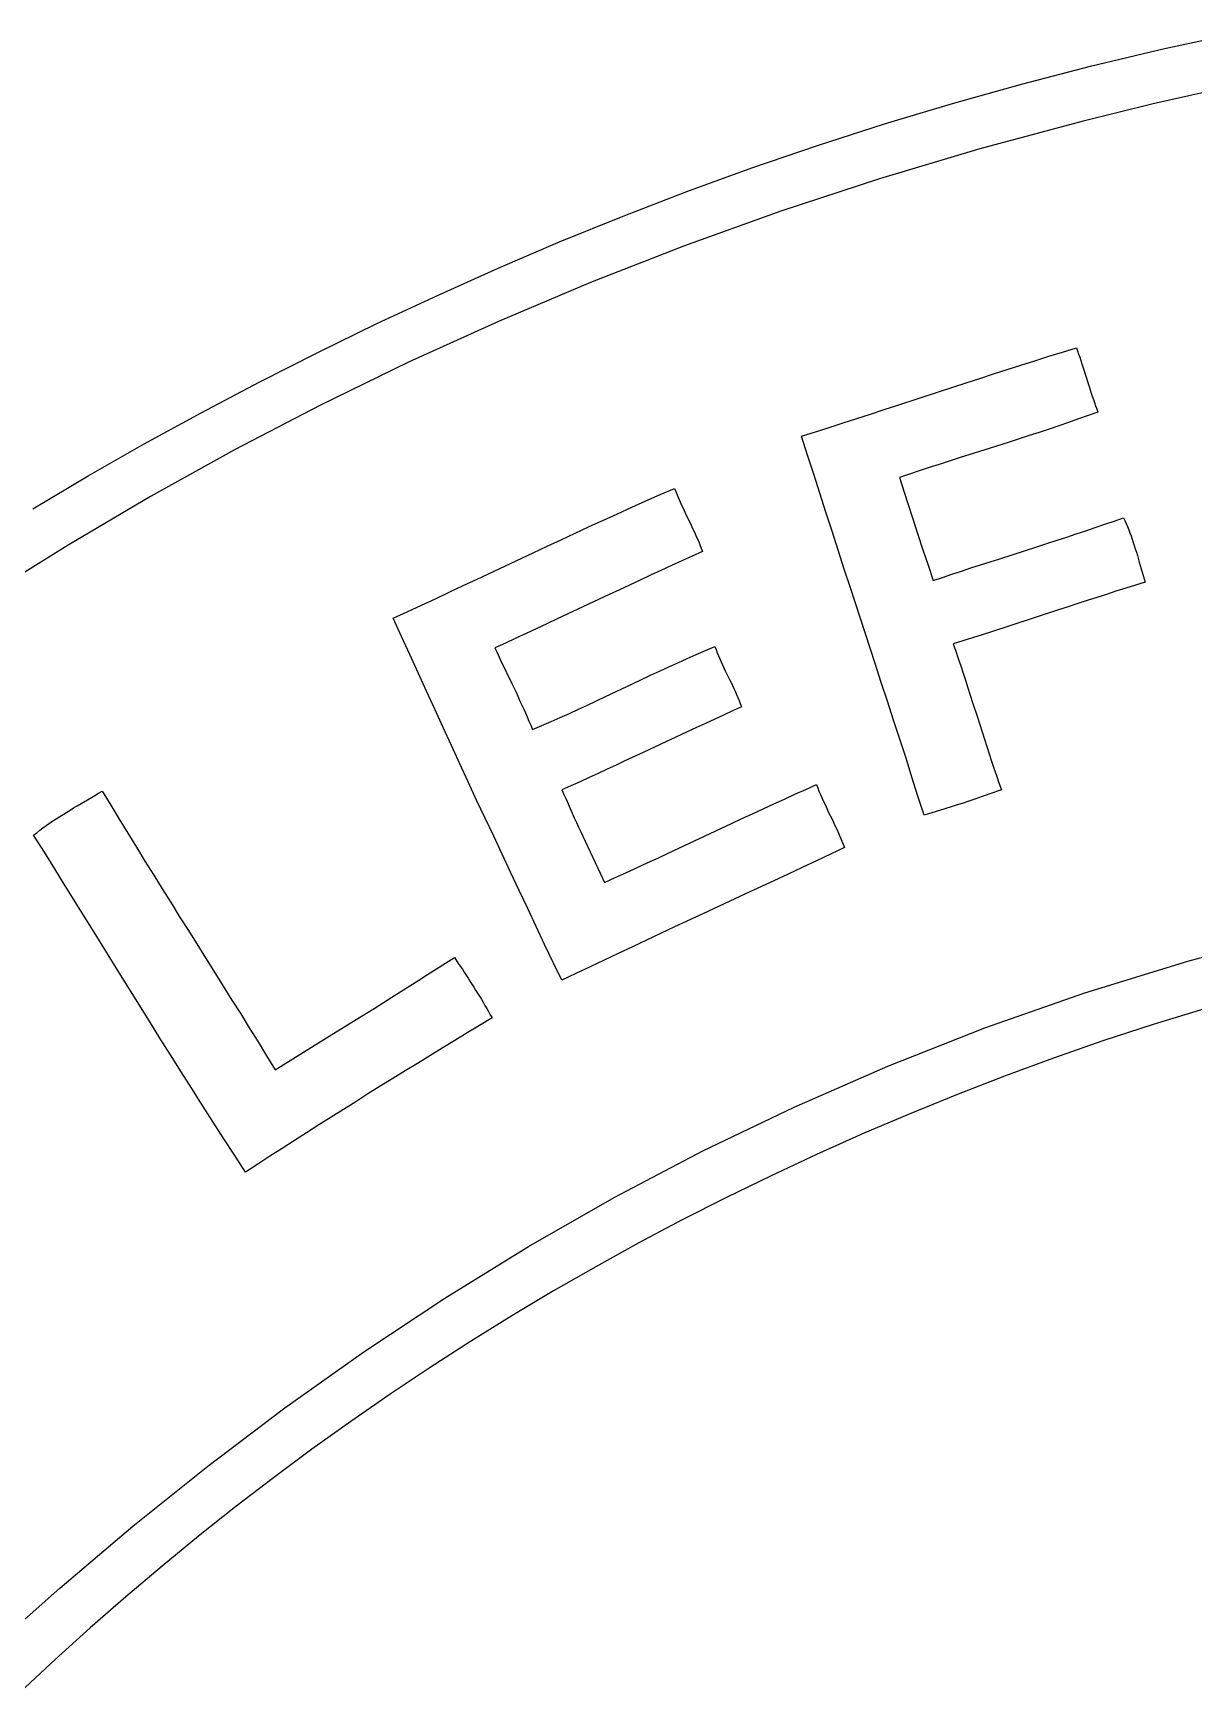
# Model space of a CAD drawing. Header units: metres. Extents: x -185 to 1201, y -340 to 309.
# Drawn here: x 885.33 to 890.21, y 74.2 to 81.18 of the extents above; entities that cross this region are included whole.
import ezdxf

# ---------------------------------------------------------------- set-up
doc = ezdxf.new("R2010")
doc.units = ezdxf.units.M

msp = doc.modelspace()

# ---------------------------------------------------------------- linework, layer by layer
for p, q in [((890.082, 81.1141), (890.387, 81.1804)), ((889.781, 81.0426), (890.082, 81.1141)), ((889.486, 80.9662), (889.781, 81.0426)), ((889.195, 80.8848), (889.486, 80.9662)), ((890.341, 80.9508), (890.19, 80.9174)), ((888.909, 80.7988), (889.195, 80.8848)), ((890.04, 80.8829), (889.892, 80.8473)), ((890.19, 80.9174), (890.04, 80.8829)), ((888.628, 80.7083), (888.909, 80.7988)), ((889.745, 80.8107), (889.311, 80.6938)), ((889.892, 80.8473), (889.745, 80.8107)), ((888.351, 80.6133), (888.628, 80.7083)), ((889.311, 80.6938), (888.888, 80.5673)), ((888.078, 80.514), (888.351, 80.6133)), ((888.888, 80.5673), (888.474, 80.4312)), ((887.81, 80.4107), (888.078, 80.514)), ((887.545, 80.3034), (887.81, 80.4107)), ((888.474, 80.4312), (888.069, 80.2859)), ((887.285, 80.1922), (887.545, 80.3034)), ((888.069, 80.2859), (887.673, 80.1315)), ((887.029, 80.0774), (887.285, 80.1922)), ((887.673, 80.1315), (887.286, 79.9682)), ((886.775, 79.9589), (887.029, 80.0774)), ((886.526, 79.8372), (886.775, 79.9589)), ((887.286, 79.9682), (886.908, 79.7964)), ((886.279, 79.7122), (886.526, 79.8372)), ((889.542, 79.8028), (889.6, 79.8211)), ((889.6, 79.8211), (889.658, 79.8392)), ((889.658, 79.8392), (889.717, 79.8572)), ((889.717, 79.8572), (889.721, 79.8439)), ((889.721, 79.8439), (889.726, 79.8305)), ((889.726, 79.8305), (889.731, 79.817)), ((889.731, 79.817), (889.735, 79.8035)), ((886.908, 79.7964), (886.538, 79.6161)), ((889.31, 79.7285), (889.368, 79.7472)), ((889.368, 79.7472), (889.426, 79.7658)), ((889.426, 79.7658), (889.483, 79.7843)), ((889.483, 79.7843), (889.542, 79.8028)), ((889.735, 79.8035), (889.739, 79.7898)), ((889.739, 79.7898), (889.744, 79.7762)), ((889.744, 79.7762), (889.77, 79.6939)), ((886.036, 79.584), (886.279, 79.7122)), ((889.137, 79.6721), (889.253, 79.7098)), ((889.253, 79.7098), (889.31, 79.7285)), ((889.77, 79.6939), (889.774, 79.6802)), ((889.774, 79.6802), (889.779, 79.6666)), ((886.538, 79.6161), (886.176, 79.4277)), ((888.908, 79.5968), (888.965, 79.6156)), ((888.965, 79.6156), (889.137, 79.6721)), ((889.779, 79.6666), (889.783, 79.6531)), ((889.783, 79.6531), (889.788, 79.6396)), ((889.788, 79.6396), (889.793, 79.6263)), ((889.793, 79.6263), (889.797, 79.613)), ((889.797, 79.613), (889.802, 79.5998)), ((885.796, 79.4526), (886.036, 79.584)), ((888.677, 79.5223), (888.735, 79.5408)), ((888.735, 79.5408), (888.793, 79.5594)), ((888.793, 79.5594), (888.85, 79.5781)), ((888.85, 79.5781), (888.908, 79.5968)), ((889.684, 79.5432), (889.643, 79.529)), ((889.725, 79.5575), (889.684, 79.5432)), ((889.766, 79.572), (889.725, 79.5575)), ((889.807, 79.5868), (889.766, 79.572)), ((889.802, 79.5998), (889.807, 79.5868)), ((888.561, 79.4856), (888.619, 79.5039)), ((888.586, 79.4053), (888.561, 79.4856)), ((888.619, 79.5039), (888.677, 79.5223)), ((889.476, 79.474), (889.434, 79.4604)), ((889.518, 79.4875), (889.476, 79.474)), ((889.56, 79.5012), (889.518, 79.4875)), ((889.602, 79.5151), (889.56, 79.5012)), ((889.643, 79.529), (889.602, 79.5151)), ((885.56, 79.3179), (885.796, 79.4526)), ((886.176, 79.4277), (885.823, 79.2314)), ((888.612, 79.3251), (888.586, 79.4053)), ((889.35, 79.4336), (889.224, 79.3934)), ((889.434, 79.4604), (889.35, 79.4336)), ((889.056, 79.339), (889.014, 79.3251)), ((889.098, 79.3528), (889.056, 79.339)), ((889.14, 79.3664), (889.098, 79.3528)), ((889.182, 79.3799), (889.14, 79.3664)), ((889.224, 79.3934), (889.182, 79.3799)), ((885.327, 79.18), (885.56, 79.3179)), ((887.966, 79.2392), (888.027, 79.2655)), ((888.027, 79.2655), (888.032, 79.2518)), ((888.637, 79.2451), (888.612, 79.3251)), ((889.014, 79.3251), (888.973, 79.3111)), ((888.973, 79.3111), (888.993, 79.2459)), ((885.823, 79.2314), (885.476, 79.0273)), ((887.847, 79.1859), (887.906, 79.2127)), ((887.906, 79.2127), (887.966, 79.2392)), ((888.032, 79.2518), (888.038, 79.2382)), ((888.038, 79.2382), (888.043, 79.2247)), ((888.043, 79.2247), (888.049, 79.2114)), ((888.049, 79.2114), (888.055, 79.1982)), ((888.055, 79.1982), (888.061, 79.1851)), ((888.663, 79.1652), (888.637, 79.2451)), ((888.993, 79.2459), (889.007, 79.2024)), ((889.007, 79.2024), (889.029, 79.1372)), ((887.668, 79.1046), (887.727, 79.1319)), ((887.727, 79.1319), (887.787, 79.159)), ((887.787, 79.159), (887.847, 79.1859)), ((888.061, 79.1851), (888.067, 79.172)), ((888.067, 79.172), (888.073, 79.159)), ((888.073, 79.159), (888.092, 79.1201)), ((888.092, 79.1201), (888.104, 79.0942)), ((888.689, 79.0855), (888.663, 79.1652)), ((889.029, 79.1372), (889.05, 79.0721)), ((889.836, 79.1145), (889.876, 79.1283)), ((889.876, 79.1283), (889.915, 79.1423)), ((889.915, 79.1423), (889.921, 79.13)), ((889.921, 79.13), (889.926, 79.1175)), ((887.491, 79.0222), (887.55, 79.0498)), ((887.55, 79.0498), (887.609, 79.0773)), ((887.609, 79.0773), (887.668, 79.1046)), ((888.104, 79.0942), (888.11, 79.0811)), ((888.11, 79.0811), (888.116, 79.068)), ((888.116, 79.068), (888.122, 79.0548)), ((888.122, 79.0548), (888.128, 79.0415)), ((888.714, 79.0058), (888.689, 79.0855)), ((889.05, 79.0721), (889.071, 79.0072)), ((889.636, 79.0477), (889.676, 79.0609)), ((889.676, 79.0609), (889.716, 79.0741)), ((889.716, 79.0741), (889.756, 79.0874)), ((889.756, 79.0874), (889.796, 79.1009)), ((889.796, 79.1009), (889.836, 79.1145)), ((889.926, 79.1175), (889.932, 79.1048)), ((889.932, 79.1048), (889.937, 79.0919)), ((889.937, 79.0919), (889.942, 79.0788)), ((889.942, 79.0788), (889.947, 79.0656)), ((889.947, 79.0656), (889.951, 79.0521)), ((889.951, 79.0521), (889.956, 79.0386)), ((885.476, 79.0273), (885.138, 78.8158)), ((887.197, 78.884), (887.432, 78.9946)), ((887.432, 78.9946), (887.491, 79.0222)), ((888.1, 78.9808), (888.057, 78.9608)), ((888.144, 79.0007), (888.1, 78.9808)), ((888.128, 79.0415), (888.133, 79.028)), ((888.133, 79.028), (888.139, 79.0144)), ((888.139, 79.0144), (888.144, 79.0007)), ((888.74, 78.9262), (888.714, 79.0058)), ((889.071, 79.0072), (889.093, 78.9424)), ((889.394, 78.9699), (889.555, 79.0216)), ((889.555, 79.0216), (889.596, 79.0347)), ((889.596, 79.0347), (889.636, 79.0477)), ((889.956, 79.0386), (889.96, 79.0249)), ((889.96, 79.0249), (889.964, 79.0111)), ((889.964, 79.0111), (889.969, 78.9972)), ((889.969, 78.9972), (889.973, 78.9832)), ((889.973, 78.9832), (889.981, 78.9551)), ((887.969, 78.9206), (887.926, 78.9003)), ((888.013, 78.9407), (887.969, 78.9206)), ((888.057, 78.9608), (888.013, 78.9407)), ((888.766, 78.8467), (888.74, 78.9262)), ((889.093, 78.9424), (889.114, 78.8779)), ((889.193, 78.9046), (889.233, 78.9178)), ((889.233, 78.9178), (889.273, 78.9309)), ((889.273, 78.9309), (889.313, 78.944)), ((889.313, 78.944), (889.354, 78.9569)), ((889.354, 78.9569), (889.394, 78.9699)), ((889.981, 78.9551), (889.993, 78.9127)), ((889.993, 78.9127), (890.001, 78.8845)), ((887.079, 78.8289), (887.138, 78.8564)), ((887.138, 78.8564), (887.197, 78.884)), ((887.882, 78.8801), (887.795, 78.8393)), ((887.926, 78.9003), (887.882, 78.8801)), ((888.87, 78.529), (888.766, 78.8467)), ((889.114, 78.8779), (889.154, 78.8913)), ((889.154, 78.8913), (889.193, 78.9046)), ((889.924, 78.8453), (889.883, 78.8326)), ((889.965, 78.8579), (889.924, 78.8453)), ((890.006, 78.8704), (889.965, 78.8579)), ((890.001, 78.8845), (890.006, 78.8704)), ((886.902, 78.7469), (886.962, 78.7741)), ((886.962, 78.7741), (887.021, 78.8014)), ((887.021, 78.8014), (887.079, 78.8289)), ((887.751, 78.8189), (887.533, 78.7166)), ((887.795, 78.8393), (887.751, 78.8189)), ((889.722, 78.7809), (889.682, 78.7678)), ((889.762, 78.7939), (889.722, 78.7809)), ((889.803, 78.8069), (889.762, 78.7939)), ((889.843, 78.8198), (889.803, 78.8069)), ((889.883, 78.8326), (889.843, 78.8198)), ((886.843, 78.7199), (886.902, 78.7469)), ((886.878, 78.643), (886.843, 78.7199)), ((887.533, 78.7166), (887.49, 78.6962)), ((889.642, 78.7547), (889.441, 78.6889)), ((889.682, 78.7678), (889.642, 78.7547)), ((886.913, 78.5662), (886.878, 78.643)), ((887.359, 78.6351), (887.315, 78.6149)), ((887.403, 78.6554), (887.359, 78.6351)), ((887.49, 78.6962), (887.403, 78.6554)), ((889.28, 78.6368), (889.239, 78.624)), ((889.32, 78.6497), (889.28, 78.6368)), ((889.36, 78.6627), (889.32, 78.6497)), ((889.441, 78.6889), (889.36, 78.6627)), ((886.948, 78.4895), (886.913, 78.5662)), ((887.315, 78.6149), (887.271, 78.5948)), ((887.271, 78.5948), (887.279, 78.5777)), ((887.279, 78.5777), (887.295, 78.5437)), ((888.079, 78.5496), (888.117, 78.5667)), ((888.117, 78.5667), (888.156, 78.5837)), ((888.156, 78.5837), (888.196, 78.6004)), ((888.196, 78.6004), (888.201, 78.5872)), ((888.201, 78.5872), (888.206, 78.5742)), ((888.206, 78.5742), (888.211, 78.5614)), ((888.211, 78.5614), (888.217, 78.5487)), ((889.239, 78.624), (889.199, 78.6112)), ((889.199, 78.6112), (889.209, 78.5808)), ((889.209, 78.5808), (889.22, 78.5503)), ((887.295, 78.5437), (887.344, 78.442)), ((887.925, 78.4793), (887.963, 78.4971)), ((887.963, 78.4971), (888.002, 78.5147)), ((888.002, 78.5147), (888.04, 78.5322)), ((888.04, 78.5322), (888.079, 78.5496)), ((888.217, 78.5487), (888.223, 78.5361)), ((888.223, 78.5361), (888.228, 78.5236)), ((888.228, 78.5236), (888.234, 78.5112)), ((888.234, 78.5112), (888.24, 78.4988)), ((888.24, 78.4988), (888.258, 78.4618)), ((888.896, 78.4495), (888.87, 78.529)), ((889.22, 78.5503), (889.23, 78.5197)), ((889.23, 78.5197), (889.24, 78.489)), ((886.983, 78.4129), (886.948, 78.4895)), ((887.344, 78.442), (887.36, 78.408)), ((887.736, 78.39), (887.85, 78.4436)), ((887.85, 78.4436), (887.887, 78.4615)), ((887.887, 78.4615), (887.925, 78.4793)), ((888.258, 78.4618), (888.264, 78.4495)), ((888.264, 78.4495), (888.27, 78.437)), ((888.27, 78.437), (888.276, 78.4245)), ((888.276, 78.4245), (888.282, 78.412)), ((888.922, 78.37), (888.896, 78.4495)), ((889.24, 78.489), (889.25, 78.4582)), ((889.25, 78.4582), (889.26, 78.4273)), ((889.26, 78.4273), (889.28, 78.3655)), ((887.018, 78.3364), (886.983, 78.4129)), ((887.36, 78.408), (887.367, 78.3909)), ((887.367, 78.3909), (887.375, 78.3737)), ((887.375, 78.3737), (887.383, 78.3565)), ((887.383, 78.3565), (887.391, 78.3392)), ((887.622, 78.3368), (887.66, 78.3544)), ((887.66, 78.3544), (887.698, 78.3721)), ((887.698, 78.3721), (887.736, 78.39)), ((888.282, 78.412), (888.287, 78.3992)), ((888.287, 78.3992), (888.293, 78.3864)), ((888.293, 78.3864), (888.298, 78.3734)), ((888.298, 78.3734), (888.303, 78.3602)), ((888.303, 78.3602), (888.308, 78.3469)), ((888.948, 78.2905), (888.922, 78.37)), ((889.28, 78.3655), (889.3, 78.3036)), ((887.053, 78.2599), (887.018, 78.3364)), ((887.391, 78.3392), (887.399, 78.3219)), ((887.399, 78.3219), (887.407, 78.3044)), ((887.407, 78.3044), (887.414, 78.2868)), ((887.414, 78.2868), (887.422, 78.2692)), ((887.468, 78.268), (887.507, 78.2849)), ((887.507, 78.2849), (887.546, 78.302)), ((887.546, 78.302), (887.584, 78.3193)), ((887.584, 78.3193), (887.622, 78.3368)), ((888.232, 78.3121), (888.157, 78.2771)), ((888.27, 78.3295), (888.232, 78.3121)), ((888.308, 78.3469), (888.27, 78.3295)), ((888.974, 78.2108), (888.948, 78.2905)), ((889.3, 78.3036), (889.33, 78.2109)), ((887.088, 78.1835), (887.053, 78.2599)), ((887.422, 78.2692), (887.429, 78.2514)), ((887.429, 78.2514), (887.468, 78.268)), ((888.119, 78.2595), (887.969, 78.1892)), ((888.157, 78.2771), (888.119, 78.2595)), ((887.124, 78.1072), (887.088, 78.1835)), ((887.894, 78.154), (887.818, 78.1189)), ((887.969, 78.1892), (887.894, 78.154)), ((889, 78.1311), (888.974, 78.2108)), ((889.33, 78.2109), (889.34, 78.1801)), ((889.34, 78.1801), (889.35, 78.1494)), ((889.35, 78.1494), (889.36, 78.1187)), ((887.159, 78.0309), (887.124, 78.1072)), ((887.743, 78.0839), (887.705, 78.0665)), ((887.781, 78.1014), (887.743, 78.0839)), ((887.818, 78.1189), (887.781, 78.1014)), ((889.025, 78.0512), (889, 78.1311)), ((889.36, 78.1187), (889.37, 78.0882)), ((889.37, 78.0882), (889.38, 78.0578)), ((887.194, 77.9548), (887.159, 78.0309)), ((887.591, 78.0146), (887.553, 77.9974)), ((887.629, 78.0318), (887.591, 78.0146)), ((887.667, 78.0491), (887.629, 78.0318)), ((887.705, 78.0665), (887.667, 78.0491)), ((888.578, 77.9993), (888.624, 78.0195)), ((888.624, 78.0195), (888.629, 78.0056)), ((888.629, 78.0056), (888.634, 77.9918)), ((889.05, 77.9712), (889.025, 78.0512)), ((889.38, 78.0578), (889.39, 78.0275)), ((889.39, 78.0275), (889.401, 77.9974)), ((885.514, 77.9301), (885.574, 77.9653)), ((885.574, 77.9653), (885.589, 77.9742)), ((885.589, 77.9742), (885.604, 77.9832)), ((885.604, 77.9832), (885.619, 77.9922)), ((885.619, 77.9922), (885.655, 77.933)), ((887.23, 77.8786), (887.194, 77.9548)), ((887.553, 77.9974), (887.561, 77.9776)), ((887.561, 77.9776), (887.57, 77.9578)), ((887.57, 77.9578), (887.579, 77.9381)), ((887.579, 77.9381), (887.587, 77.9185)), ((888.399, 77.9177), (888.444, 77.9383)), ((888.444, 77.9383), (888.489, 77.9587)), ((888.489, 77.9587), (888.533, 77.9791)), ((888.533, 77.9791), (888.578, 77.9993)), ((888.634, 77.9918), (888.64, 77.9783)), ((888.64, 77.9783), (888.646, 77.9649)), ((888.646, 77.9649), (888.652, 77.9516)), ((888.652, 77.9516), (888.658, 77.9384)), ((888.658, 77.9384), (888.664, 77.9254)), ((889.076, 77.8911), (889.05, 77.9712)), ((889.24, 77.9421), (889.207, 77.9316)), ((889.256, 77.9474), (889.24, 77.9421)), ((889.272, 77.9528), (889.256, 77.9474)), ((889.289, 77.9582), (889.272, 77.9528)), ((889.305, 77.9636), (889.289, 77.9582)), ((889.321, 77.9691), (889.305, 77.9636)), ((889.337, 77.9747), (889.321, 77.9691)), ((889.353, 77.9803), (889.337, 77.9747)), ((889.369, 77.9859), (889.353, 77.9803)), ((889.385, 77.9916), (889.369, 77.9859)), ((889.401, 77.9974), (889.385, 77.9916)), ((885.398, 77.8573), (885.412, 77.8668)), ((885.412, 77.8668), (885.426, 77.8762)), ((885.426, 77.8762), (885.441, 77.8854)), ((885.441, 77.8854), (885.455, 77.8945)), ((885.455, 77.8945), (885.47, 77.9035)), ((885.47, 77.9035), (885.484, 77.9125)), ((885.484, 77.9125), (885.499, 77.9213)), ((885.499, 77.9213), (885.514, 77.9301)), ((885.655, 77.933), (885.691, 77.874)), ((885.691, 77.874), (885.727, 77.8151)), ((887.266, 77.8026), (887.23, 77.8786)), ((887.587, 77.9185), (887.596, 77.8989)), ((887.596, 77.8989), (887.605, 77.8793)), ((887.605, 77.8793), (887.614, 77.8598)), ((888.266, 77.8559), (888.31, 77.8765)), ((888.31, 77.8765), (888.355, 77.8972)), ((888.355, 77.8972), (888.399, 77.9177)), ((888.664, 77.9254), (888.67, 77.9124)), ((888.67, 77.9124), (888.676, 77.8995)), ((888.676, 77.8995), (888.689, 77.8737)), ((888.689, 77.8737), (888.701, 77.848)), ((889.141, 77.9111), (889.076, 77.8911)), ((889.19, 77.9264), (889.141, 77.9111)), ((889.207, 77.9316), (889.19, 77.9264)), ((885.331, 77.8064), (885.344, 77.8171)), ((885.376, 77.7355), (885.331, 77.8064)), ((885.344, 77.8171), (885.357, 77.8275)), ((885.357, 77.8275), (885.37, 77.8376)), ((885.37, 77.8376), (885.384, 77.8475)), ((885.384, 77.8475), (885.398, 77.8573)), ((885.727, 77.8151), (885.763, 77.7563)), ((887.301, 77.7266), (887.266, 77.8026)), ((887.614, 77.8598), (887.623, 77.8403)), ((887.623, 77.8403), (887.632, 77.8208)), ((887.632, 77.8208), (887.65, 77.782)), ((888, 77.7314), (888.177, 77.8144)), ((888.177, 77.8144), (888.266, 77.8559)), ((888.701, 77.848), (888.707, 77.835)), ((888.707, 77.835), (888.713, 77.822)), ((888.713, 77.822), (888.719, 77.8089)), ((888.719, 77.8089), (888.725, 77.7957)), ((888.725, 77.7957), (888.73, 77.7823)), ((885.42, 77.6646), (885.376, 77.7355)), ((885.763, 77.7563), (885.799, 77.6976)), ((887.337, 77.6507), (887.301, 77.7266)), ((887.65, 77.782), (887.714, 77.6466)), ((887.956, 77.7107), (888, 77.7314)), ((888.682, 77.727), (888.623, 77.699)), ((888.741, 77.7551), (888.682, 77.727)), ((888.73, 77.7823), (888.736, 77.7688)), ((888.736, 77.7688), (888.741, 77.7551)), ((885.464, 77.5935), (885.42, 77.6646)), ((885.799, 77.6976), (885.836, 77.639)), ((887.822, 77.6488), (887.867, 77.6694)), ((887.867, 77.6694), (887.911, 77.69)), ((887.911, 77.69), (887.956, 77.7107)), ((888.563, 77.6711), (888.504, 77.6432)), ((888.623, 77.699), (888.563, 77.6711)), ((885.509, 77.5224), (885.464, 77.5935)), ((885.836, 77.639), (885.872, 77.5805)), ((887.373, 77.5748), (887.337, 77.6507)), ((887.714, 77.6466), (887.732, 77.6079)), ((887.732, 77.6079), (887.777, 77.6283)), ((887.777, 77.6283), (887.822, 77.6488)), ((888.444, 77.6153), (888.325, 77.5597)), ((888.504, 77.6432), (888.444, 77.6153)), ((885.597, 77.3801), (885.509, 77.5224)), ((885.872, 77.5805), (885.909, 77.522)), ((885.909, 77.522), (885.945, 77.4636)), ((887.409, 77.499), (887.373, 77.5748)), ((888.325, 77.5597), (888.146, 77.4765)), ((885.945, 77.4636), (885.982, 77.4052)), ((887.444, 77.4233), (887.409, 77.499)), ((888.146, 77.4765), (888.027, 77.4209)), ((885.685, 77.2377), (885.597, 77.3801)), ((885.982, 77.4052), (886.128, 77.1718)), ((887.48, 77.3476), (887.444, 77.4233)), ((887.968, 77.3931), (887.908, 77.3652)), ((888.027, 77.4209), (887.968, 77.3931)), ((890.186, 77.2775), (890.634, 77.3976)), ((887.516, 77.2719), (887.48, 77.3476)), ((887.789, 77.3092), (887.73, 77.2812)), ((887.849, 77.3372), (887.789, 77.3092)), ((887.908, 77.3652), (887.849, 77.3372)), ((885.774, 77.0954), (885.685, 77.2377)), ((886.988, 77.2203), (887.026, 77.2441)), ((887.026, 77.2441), (887.063, 77.2679)), ((887.063, 77.2679), (887.101, 77.2918)), ((887.101, 77.2918), (887.117, 77.2676)), ((887.117, 77.2676), (887.125, 77.2554)), ((887.125, 77.2554), (887.134, 77.2431)), ((887.134, 77.2431), (887.142, 77.2307)), ((887.553, 77.1964), (887.516, 77.2719)), ((887.671, 77.253), (887.612, 77.2247)), ((887.73, 77.2812), (887.671, 77.253)), ((889.752, 77.1435), (890.186, 77.2775)), ((886.128, 77.1718), (886.165, 77.1133)), ((886.876, 77.1491), (886.913, 77.1728)), ((886.913, 77.1728), (886.951, 77.1965)), ((886.951, 77.1965), (886.988, 77.2203)), ((887.142, 77.2307), (887.15, 77.2183)), ((887.15, 77.2183), (887.158, 77.2058)), ((887.158, 77.2058), (887.166, 77.1933)), ((887.166, 77.1933), (887.174, 77.1807)), ((887.174, 77.1807), (887.182, 77.1681)), ((887.182, 77.1681), (887.19, 77.1553)), ((887.612, 77.2247), (887.553, 77.1964)), ((886.165, 77.1133), (886.202, 77.0548)), ((886.763, 77.0783), (886.838, 77.1255)), ((886.838, 77.1255), (886.876, 77.1491)), ((887.19, 77.1553), (887.198, 77.1426)), ((887.198, 77.1426), (887.206, 77.1297)), ((887.206, 77.1297), (887.214, 77.1169)), ((887.214, 77.1169), (887.221, 77.1039)), ((887.221, 77.1039), (887.229, 77.0909)), ((889.332, 76.9961), (889.752, 77.1435)), ((885.818, 77.0243), (885.774, 77.0954)), ((886.202, 77.0548), (886.238, 76.9963)), ((886.574, 76.9607), (886.687, 77.0312)), ((886.687, 77.0312), (886.763, 77.0783)), ((887.259, 77.0383), (887.206, 77.0066)), ((887.229, 77.0909), (887.237, 77.0778)), ((887.237, 77.0778), (887.244, 77.0647)), ((887.244, 77.0647), (887.251, 77.0515)), ((887.251, 77.0515), (887.259, 77.0383)), ((890.255, 77.0763), (890.04, 77.0104)), ((885.862, 76.9533), (885.818, 77.0243)), ((886.238, 76.9963), (886.275, 76.9376)), ((886.347, 76.8201), (886.574, 76.9607)), ((887.154, 76.9748), (887.102, 76.943)), ((887.206, 77.0066), (887.154, 76.9748)), ((888.924, 76.8358), (889.332, 76.9961)), ((890.04, 77.0104), (889.828, 76.9413)), ((885.907, 76.8824), (885.862, 76.9533)), ((886.275, 76.9376), (886.311, 76.8789)), ((887.049, 76.9111), (886.997, 76.8791)), ((887.102, 76.943), (887.049, 76.9111)), ((889.828, 76.9413), (889.62, 76.8689)), ((885.951, 76.8116), (885.907, 76.8824)), ((886.311, 76.8789), (886.347, 76.8201)), ((886.945, 76.8471), (886.893, 76.815)), ((886.997, 76.8791), (886.945, 76.8471)), ((888.529, 76.6632), (888.924, 76.8358)), ((889.62, 76.8689), (889.414, 76.7934)), ((885.996, 76.7409), (885.951, 76.8116)), ((886.789, 76.7505), (886.737, 76.7182)), ((886.841, 76.7828), (886.789, 76.7505)), ((886.893, 76.815), (886.841, 76.7828)), ((889.414, 76.7934), (889.212, 76.715)), ((886.041, 76.6703), (885.996, 76.7409)), ((886.686, 76.6858), (886.634, 76.6533)), ((886.737, 76.7182), (886.686, 76.6858)), ((889.212, 76.715), (889.013, 76.6338)), ((886.086, 76.5999), (886.041, 76.6703)), ((886.582, 76.6207), (886.531, 76.588)), ((886.634, 76.6533), (886.582, 76.6207)), ((888.145, 76.4787), (888.529, 76.6632)), ((889.013, 76.6338), (888.817, 76.5499)), ((886.131, 76.5296), (886.086, 76.5999)), ((886.479, 76.5552), (886.428, 76.5223)), ((886.531, 76.588), (886.479, 76.5552)), ((888.817, 76.5499), (888.624, 76.4635)), ((886.177, 76.4595), (886.131, 76.5296)), ((886.376, 76.4893), (886.325, 76.4562)), ((886.428, 76.5223), (886.376, 76.4893)), ((887.773, 76.283), (888.145, 76.4787)), ((886.222, 76.3897), (886.177, 76.4595)), ((886.274, 76.423), (886.222, 76.3897)), ((886.325, 76.4562), (886.274, 76.423)), ((888.624, 76.4635), (888.433, 76.3745)), ((888.433, 76.3745), (888.245, 76.2828)), ((887.412, 76.0765), (887.773, 76.283)), ((888.245, 76.2828), (888.059, 76.1885)), ((888.059, 76.1885), (887.876, 76.0914)), ((887.06, 75.8597), (887.412, 76.0765)), ((887.876, 76.0914), (887.696, 75.9918)), ((887.696, 75.9918), (887.518, 75.8896)), ((886.719, 75.6331), (887.06, 75.8597)), ((887.518, 75.8896), (887.342, 75.7849)), ((887.342, 75.7849), (887.169, 75.6776)), ((886.387, 75.3973), (886.719, 75.6331)), ((887.169, 75.6776), (886.999, 75.5678)), ((886.999, 75.5678), (886.831, 75.4555)), ((886.831, 75.4555), (886.665, 75.3408)), ((886.063, 75.1528), (886.387, 75.3973)), ((886.665, 75.3408), (886.501, 75.2237)), ((886.501, 75.2237), (886.34, 75.1042)), ((885.748, 74.9001), (886.063, 75.1528)), ((886.34, 75.1042), (886.182, 74.9823)), ((886.182, 74.9823), (886.025, 74.8581)), ((885.441, 74.6398), (885.748, 74.9001)), ((886.025, 74.8581), (885.871, 74.7317)), ((885.871, 74.7317), (885.719, 74.6029)), ((885.14, 74.3722), (885.441, 74.6398)), ((885.719, 74.6029), (885.569, 74.4719)), ((885.569, 74.4719), (885.421, 74.3387)), ((885.421, 74.3387), (885.276, 74.2034))]:
    msp.add_line(p, q)

doc.saveas('drawing.dxf')
